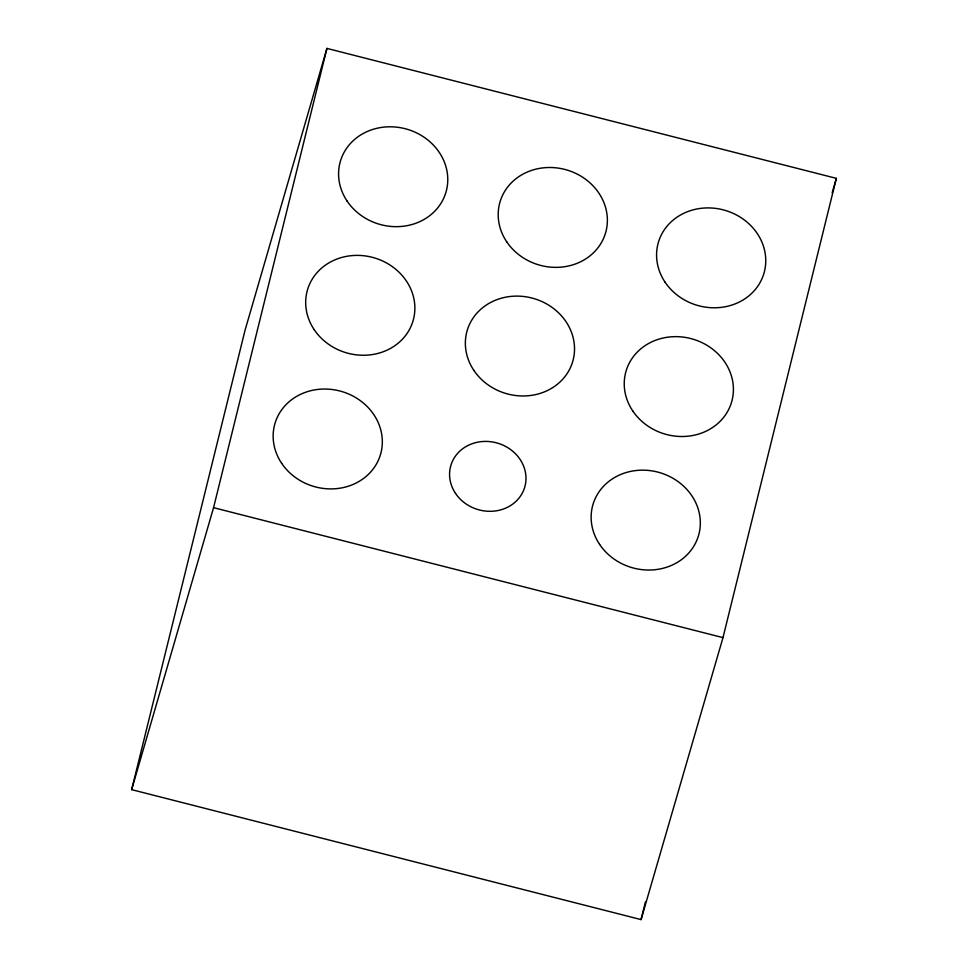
<?xml version="1.0" encoding="UTF-8"?>
<svg xmlns="http://www.w3.org/2000/svg" width="968" height="968" viewBox="0 0 968 968"><rect width="100%" height="100%" fill="white"/><g stroke="black" fill="none" stroke-linecap="round" stroke-linejoin="round"><path stroke-width="1.45" d="M131.648 789.646L245.013 330.366L326.93 48.4L836.352 178.354L722.987 637.634L641.07 919.6L131.648 789.646L213.565 507.68L326.93 48.4M641.07 919.6L645.414 901.995M832.153 192.813L836.352 178.354M213.565 507.68L722.987 637.634M455.529 493.414A38.502 34.642 16.2 0 0 521.655 494.261A38.502 34.642 16.2 0 0 486.142 441.408A38.502 34.642 16.2 0 0 455.529 493.414M347.101 201.09A55.007 49.489 16.2 0 0 441.589 202.288A55.007 49.489 16.2 0 0 390.842 126.796A55.007 49.489 16.2 0 0 347.101 201.09M506.712 241.794A55.007 49.489 16.2 0 0 601.188 243.004A55.007 49.489 16.2 0 0 550.441 167.5A55.007 49.489 16.2 0 0 506.712 241.794M665.089 282.208A55.007 49.489 16.2 0 0 759.577 283.406A55.007 49.489 16.2 0 0 708.83 207.914A55.007 49.489 16.2 0 0 665.089 282.208M314.201 329.677A55.007 49.489 16.2 0 0 408.69 330.874A55.007 49.489 16.2 0 0 357.942 255.383A55.007 49.489 16.2 0 0 314.201 329.677M473.872 370.405A55.007 49.489 16.2 0 0 568.349 371.603A55.007 49.489 16.2 0 0 517.602 296.111A55.007 49.489 16.2 0 0 473.872 370.405M632.757 410.94A55.007 49.489 16.2 0 0 727.234 412.138A55.007 49.489 16.2 0 0 676.487 336.646A55.007 49.489 16.2 0 0 632.757 410.94M281.664 463.333A55.007 49.489 16.2 0 0 376.141 464.543A55.007 49.489 16.2 0 0 325.393 389.039A55.007 49.489 16.2 0 0 281.664 463.333M599.652 544.452A55.007 49.489 16.2 0 0 694.141 545.662A55.007 49.489 16.2 0 0 643.393 470.158A55.007 49.489 16.2 0 0 599.652 544.452"/></g></svg>
